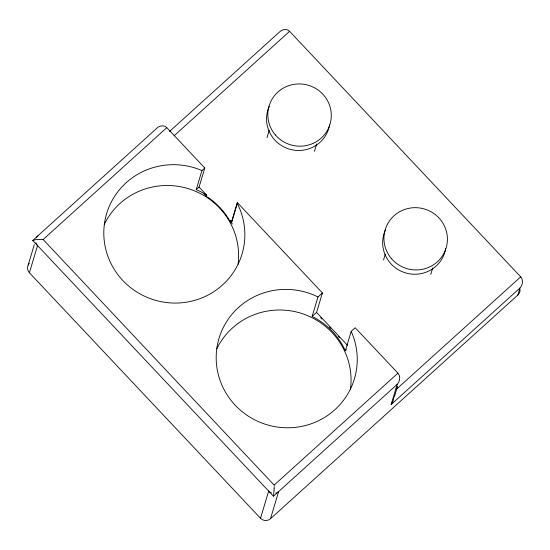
<?xml version="1.0" encoding="UTF-8"?>
<svg xmlns="http://www.w3.org/2000/svg" width="550" height="550" viewBox="0 0 550 550"><rect width="100%" height="100%" fill="white"/><g stroke="black" fill="none" stroke-linecap="round" stroke-linejoin="round"><path stroke-width="0.82" d="M232.403 223.946L230.044 221.444A70.661 69.059 16.7 0 0 206.401 196.329L206.738 195.209A70.661 69.059 16.7 0 0 196.226 189.619L199.066 187.055L204.786 167.991L166.808 127.655C163.996 124.575 158.881 125.661 156.413 128.624L32.732 240.474L35.956 239.594L43.134 239.498L274.251 485.21M274.196 486.509L274.113 488.503M274.099 488.709L274.024 490.181M274.01 490.387L273.494 496.203L397.169 384.374C399.939 381.459 400.826 376.31 397.932 373.168L355.169 327.738L351.189 331.334A70.661 69.059 16.7 0 1 295.522 427.343A70.661 69.059 16.7 0 1 217.167 346.225A70.661 69.059 16.7 0 1 317.976 296.952L322.41 292.944L237.538 202.792L237.126 203.163A70.661 69.059 16.7 0 1 187.014 302.094A70.661 69.059 16.7 0 1 104.232 225.363A70.661 69.059 16.7 0 1 201.946 170.555L204.786 167.991M28.174 265.059L34.293 244.681M520.066 289.534A7.067 6.909 16.7 0 1 517.846 295.048L270.49 518.732A7.067 6.909 16.7 0 1 260.521 518.279L29.397 272.759L37.551 245.589A7.067 6.909 16.7 0 1 35.915 242.715M196.226 189.619L201.946 170.555M230.044 221.444L230.381 220.323L231.825 221.849L231.406 222.228L230.381 220.323M231.406 222.228L237.126 203.163M231.825 221.849L237.538 202.792M266.991 137.699L269.211 130.247M314.462 151.353L316.669 143.997M346.479 349.8L345.345 350.831A70.661 69.059 16.7 0 0 312.125 316.442L317.976 296.952M312.125 316.442L316.559 312.434L322.41 292.944M260.521 518.279L268.675 491.102A7.067 6.909 16.7 0 0 271.459 492.931M270.49 518.732L278.644 491.562A7.067 6.909 16.7 0 1 275.736 493.13M345.345 350.831L351.189 331.334M383.536 260.019L385.261 254.203M169.462 131.532L279.187 32.306C281.655 29.343 286.77 28.256 289.589 31.329L520.712 276.849C523.6 279.991 522.72 285.134 519.942 288.056L391.112 404.559L397.169 384.374M430.76 274.491L432.74 267.857M394.288 397.086L397.526 386.279M517.846 295.048L519.942 288.056M32.732 240.474L273.488 496.217M391.112 404.559L393.168 401.108L393.621 397.334M43.134 239.498L166.808 127.655M174.082 135.788L289.589 31.329M274.257 485.018L397.932 373.168M396.323 389.338L520.712 276.849M199.066 187.055L206.738 195.209M316.559 312.434L347.566 345.373M204.064 193.841L206.401 196.329M320.671 317.714L321.846 318.966M329.498 327.092L330.674 328.343M338.326 336.469L339.501 337.721M329.587 124.802A31.797 31.075 16.7 0 1 289.19 149.078A31.797 31.075 16.7 0 1 269.259 106.377M445.706 248.538A31.797 31.075 16.7 0 1 404.924 272.704A31.797 31.075 16.7 0 1 385.708 229.419M104.349 224.276A70.661 69.059 16.7 0 1 187.853 188.512A70.661 69.059 16.7 0 1 238.054 264.234M216.796 348.782A70.661 69.059 16.7 0 1 300.692 313.136A70.661 69.059 16.7 0 1 350.398 389.524M36.328 237.889A7.067 6.909 16.7 0 1 37.888 235.812M29.397 272.759A7.067 6.909 16.7 0 1 29.288 263.423M275.392 134.949A31.797 31.075 16.7 0 0 329.457 125.881A31.797 31.075 16.7 0 0 293.831 84.37A31.797 31.075 16.7 0 0 275.392 134.949M391.504 258.686A31.797 31.075 16.7 0 0 445.576 249.624A31.797 31.075 16.7 0 0 409.949 208.113A31.797 31.075 16.7 0 0 391.504 258.686"/></g></svg>
